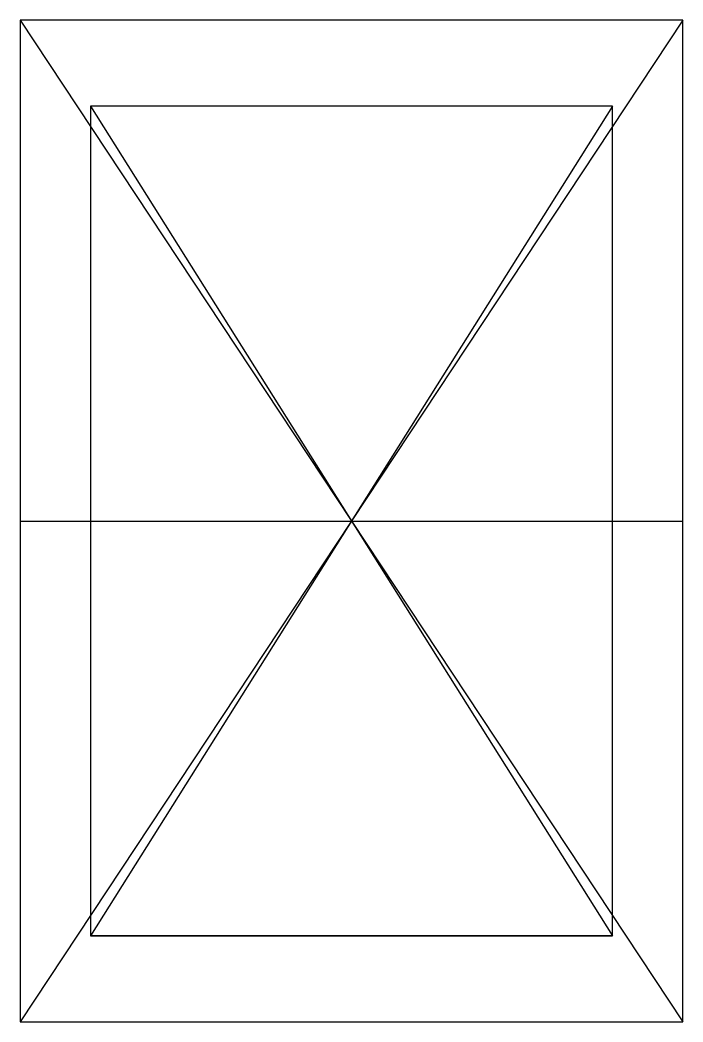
# Model space of a CAD drawing. Header units: millimetres. Extents: x -6.3 to 6.3, y -9.6 to 9.6.
import ezdxf

# ---------------------------------------------------------------- set-up
doc = ezdxf.new("R2010")
doc.units = ezdxf.units.MM
doc.layers.get('0').update_dxf_attribs({"linetype": 'CONTINUOUS'})

msp = doc.modelspace()

# ---------------------------------------------------------------- linework, layer by layer
for p, q in [((6.35, 9.6), (-6.35, 9.6)), ((-6.35, 9.6), (-6.35, -9.6)), ((6.35, 9.6), (-6.35, -9.6)), ((-6.35, 9.6), (6.35, -9.6)), ((6.35, -9.6), (6.35, 9.6)), ((5, 7.95), (-5, 7.95)), ((-5, 7.95), (-5, -7.95)), ((5, 7.95), (-5, -7.95)), ((-5, 7.95), (5, -7.95)), ((5, -7.95), (5, 7.95)), ((-6.35, 0), (6.35, 0)), ((-5, -7.95), (5, -7.95)), ((5, -7.95), (-5, -7.95)), ((-6.35, -9.6), (6.35, -9.6))]:
    msp.add_line(p, q)

doc.saveas('drawing.dxf')
